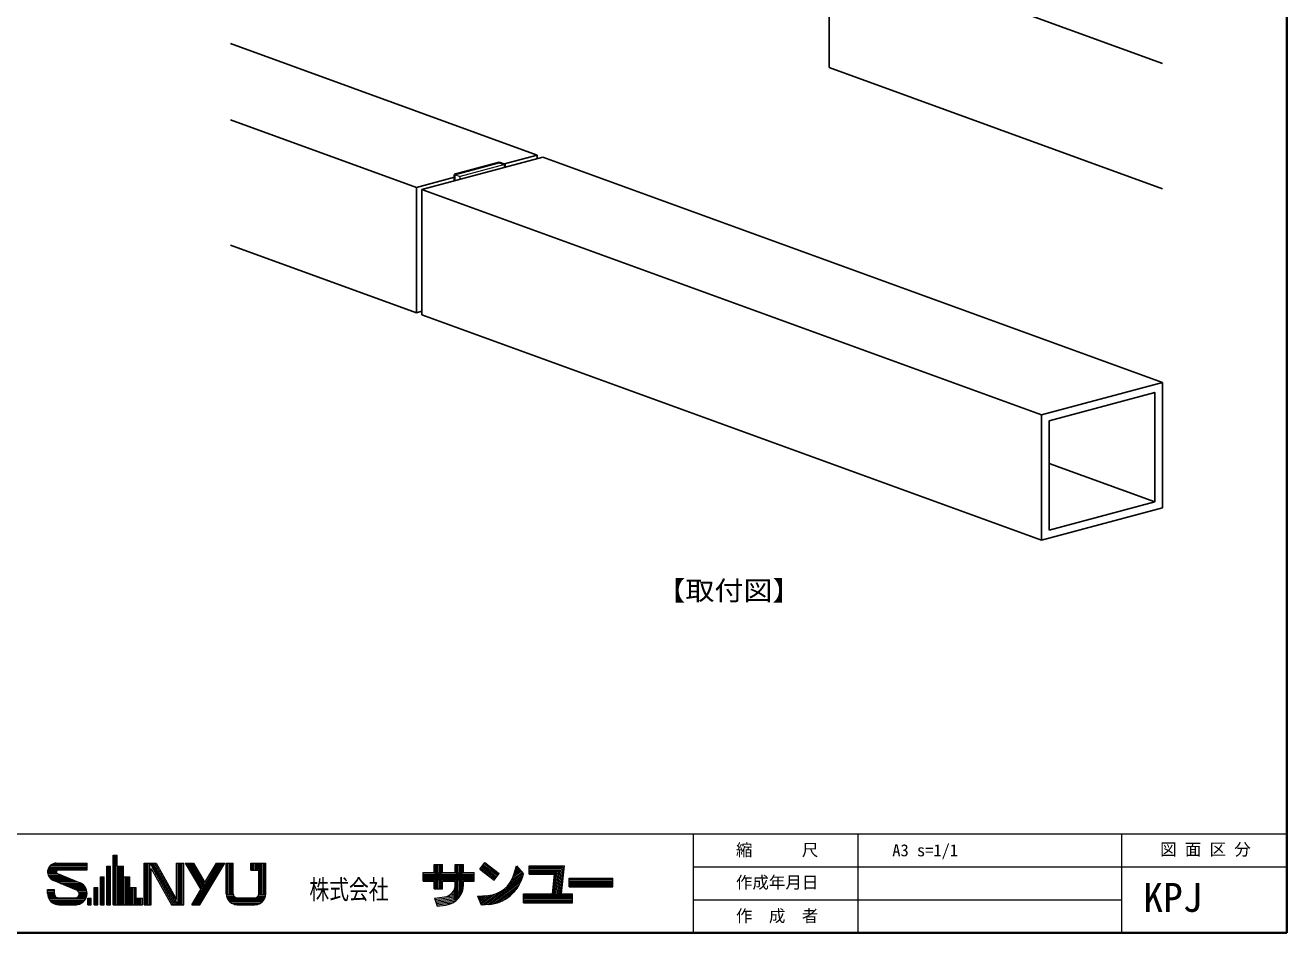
# Model space of a CAD drawing. Units: millimetres on the paper. Extents: x -195 to 195, y -138 to 138.
# Drawn here: x 3.4 to 194.8, y -137.5 to 0.2 of the extents above; entities that cross this region are included whole.
import ezdxf
from ezdxf.enums import TextEntityAlignment as Align

# ---------------------------------------------------------------- set-up
doc = ezdxf.new("R2010")
doc.units = ezdxf.units.MM
for name, color, linetype, lineweight in [('0-0_角ﾊﾟｲﾌﾟジョイント', 7, 'Continuous', 35), ('0-1_寸法', 4, 'Continuous', 18), ('0-2_角ﾊﾟｲﾌﾟ', 6, 'Continuous', 25), ('F-0_図面枠', 4, 'Continuous', 18)]:
    doc.layers.add(name, color=color, linetype=linetype, lineweight=lineweight)
doc.layers.add('F-2_文字1', color=7, linetype='Continuous')
doc.layers.add('F-3_文字2', color=7, linetype='Continuous')
doc.styles.add('ＭＳ ゴシック', font='')
doc.styles.get('ＭＳ ゴシック').set_extended_font_data('MS Gothic')

msp = doc.modelspace()

# ---------------------------------------------------------------- linework, layer by layer
at = {"layer": '0-0_角ﾊﾟｲﾌﾟジョイント'}
for p, q in [((75.269, -20.661), (68.508, -22.472)), ((75.269, -20.661), (76.115, -20.968)), ((76.115, -20.968), (76.115, -21.368)), ((68.508, -23.407), (68.508, -22.472))]:
    msp.add_line(p, q, dxfattribs=at)
at = {"layer": '0-0_角ﾊﾟｲﾌﾟジョイント', "color": 4, "lineweight": 18}
for p in [(76.115, -20.968), (68.508, -22.472), (69.353, -23.18)]:
    msp.add_line(p, (69.353, -22.78), dxfattribs=at)
at = {"layer": '0-2_角ﾊﾟｲﾌﾟ'}
for p, q in [((125.329, 12.784), (125.329, -6.216)), ((175.88, -5.615), (125.329, 12.784)), ((81.065, -19.508), (34.521, -2.567)), ((175.88, -24.615), (125.329, -6.216)), ((62.712, -24.425), (34.521, -14.165)), ((63.558, -24.733), (81.91, -19.816)), ((75.902, -20.891), (81.065, -19.508)), ((81.065, -20.042), (81.065, -19.508)), ((175.88, -54.018), (81.91, -19.816)), ((62.712, -24.425), (68.508, -22.872)), ((62.712, -24.425), (62.712, -43.425)), ((157.527, -58.935), (63.558, -24.733)), ((63.558, -24.733), (63.558, -43.733)), ((62.712, -43.425), (34.521, -33.165)), ((62.712, -43.425), (63.558, -43.199)), ((157.527, -77.935), (63.558, -43.733)), ((157.527, -58.935), (175.88, -54.018)), ((157.527, -58.935), (157.527, -77.935)), ((158.686, -59.825), (158.686, -76.425)), ((174.721, -72.128), (158.686, -66.292)), ((158.686, -76.425), (174.721, -72.128))]:
    msp.add_line(p, q, dxfattribs=at)
for points in [[(157.527, -77.935), (175.88, -73.018), (175.88, -54.018)], [(158.686, -59.825), (174.721, -55.528), (174.721, -72.128)]]:
    msp.add_lwpolyline(points, dxfattribs=at)
at = {"layer": 'F-0_図面枠', "color": 7, "lineweight": 35}
for p, q in [((194.75, -137.5), (194.75, 137.5)), ((194.75, -132.5), (194.75, -132.5))]:
    msp.add_line(p, q, dxfattribs=at)
at = {"layer": 'F-0_図面枠'}
for p, q in [((-194.75, -122.5), (194.75, -122.5)), ((104.75, -137.5), (104.75, -122.5)), ((129.75, -137.5), (129.75, -122.5)), ((169.75, -137.5), (169.75, -122.5)), ((16.726, -125.729), (17.326, -125.729)), ((16.726, -133.256), (16.726, -125.729)), ((16.937, -133.256), (16.937, -125.729)), ((17.148, -133.256), (17.148, -125.729)), ((17.326, -127.394), (17.326, -125.729)), ((6.779, -128.105), (8.137, -128.105)), ((6.824, -127.894), (12.763, -127.894)), ((6.906, -127.683), (12.763, -127.683)), ((7.035, -127.472), (12.763, -127.472)), ((7.23, -127.261), (12.763, -127.261)), ((7.557, -127.05), (12.763, -127.05)), ((8.1, -126.928), (12.763, -126.928)), ((8.358, -127.961), (12.763, -127.961)), ((12.763, -127.961), (12.763, -126.928)), ((15.76, -127.394), (16.305, -127.394)), ((15.76, -133.256), (15.76, -127.394)), ((15.971, -133.256), (15.971, -127.394)), ((16.182, -133.256), (16.182, -127.394)), ((16.305, -133.256), (16.305, -127.394)), ((17.326, -127.394), (18.292, -127.394)), ((17.359, -133.256), (17.359, -127.394)), ((17.57, -133.256), (17.57, -127.394)), ((17.781, -133.256), (17.781, -127.394)), ((17.992, -133.256), (17.992, -127.394)), ((18.203, -133.256), (18.203, -127.394)), ((18.292, -129.015), (18.292, -127.394)), ((21.422, -126.928), (23.254, -126.928)), ((21.422, -133.256), (21.422, -126.928)), ((21.633, -133.256), (21.633, -126.928)), ((21.844, -133.256), (21.844, -126.928)), ((22.055, -133.256), (22.055, -126.928)), ((22.26, -126.904), (25.828, -133.256)), ((22.266, -133.256), (22.266, -126.928)), ((22.488, -133.256), (22.488, -127.741)), ((22.488, -127.741), (25.586, -133.256)), ((22.516, -126.928), (26.069, -133.256)), ((22.758, -126.928), (26.312, -133.256)), ((23, -126.928), (26.468, -133.105)), ((23.254, -126.928), (26.352, -132.444)), ((26.352, -132.444), (26.352, -126.928)), ((26.352, -126.928), (27.418, -126.928)), ((26.574, -133.256), (26.574, -126.928)), ((26.785, -133.256), (26.785, -126.928)), ((26.996, -133.256), (26.996, -126.928)), ((27.207, -133.256), (27.207, -126.928)), ((27.418, -133.256), (27.418, -126.928)), ((27.651, -126.928), (28.89, -126.928)), ((27.651, -126.928), (30.028, -130.934)), ((27.896, -126.928), (30.28, -130.945)), ((28.141, -126.928), (30.403, -130.738)), ((28.387, -126.928), (30.526, -130.532)), ((28.632, -126.928), (30.648, -130.325)), ((28.89, -126.928), (30.648, -129.89)), ((28.908, -133.256), (32.664, -126.928)), ((29.153, -133.256), (32.91, -126.928)), ((29.399, -133.256), (33.155, -126.928)), ((29.644, -133.256), (33.4, -126.928)), ((29.889, -133.256), (33.646, -126.928)), ((30.648, -129.89), (32.406, -126.928)), ((32.406, -126.928), (33.646, -126.928)), ((33.879, -131.591), (33.879, -126.928)), ((33.879, -126.928), (34.945, -126.928)), ((34.09, -131.719), (34.09, -126.928)), ((34.301, -131.719), (34.301, -126.928)), ((34.512, -131.719), (34.512, -126.928)), ((34.723, -131.719), (34.723, -126.928)), ((34.945, -131.591), (34.945, -126.928)), ((37.609, -126.928), (39.874, -126.928)), ((37.609, -127.994), (37.609, -126.928)), ((37.609, -127.994), (38.808, -127.994)), ((37.82, -127.994), (37.82, -126.928)), ((38.031, -127.994), (38.031, -126.928)), ((38.242, -127.994), (38.242, -126.928)), ((38.453, -127.994), (38.453, -126.928)), ((38.664, -127.994), (38.664, -126.928)), ((38.808, -131.591), (38.808, -127.994)), ((38.875, -127.994), (38.875, -126.928)), ((39.03, -131.719), (39.03, -126.928)), ((39.241, -131.719), (39.241, -126.928)), ((39.452, -131.719), (39.452, -126.928)), ((39.663, -131.719), (39.663, -126.928)), ((39.874, -131.591), (39.874, -126.928)), ((65.411, -128.373), (65.411, -127.121)), ((65.411, -127.121), (66.663, -127.121)), ((65.622, -130.845), (65.622, -127.121)), ((65.833, -130.845), (65.833, -127.121)), ((66.043, -130.845), (66.043, -127.121)), ((66.254, -130.845), (66.254, -127.121)), ((66.465, -130.845), (66.465, -127.121)), ((66.663, -128.373), (66.663, -127.121)), ((68.608, -127.121), (69.86, -127.121)), ((68.608, -128.373), (68.608, -127.121)), ((68.819, -132.531), (68.819, -127.121)), ((69.03, -132.324), (69.03, -127.121)), ((69.241, -132.072), (69.241, -127.121)), ((69.452, -131.751), (69.452, -127.121)), ((69.663, -131.301), (69.663, -127.121)), ((69.86, -128.373), (69.86, -127.121)), ((72.359, -127.85), (73.123, -126.857)), ((72.359, -127.85), (74.502, -129.498)), ((72.488, -127.683), (74.63, -129.33)), ((72.617, -127.515), (74.759, -129.163)), ((72.745, -127.348), (74.888, -128.996)), ((72.874, -127.181), (75.016, -128.829)), ((73.003, -127.014), (75.145, -128.662)), ((73.123, -126.857), (75.265, -128.505)), ((77.362, -129.088), (78.608, -128.175)), ((77.487, -128.735), (78.47, -128.014)), ((77.517, -128.636), (77.902, -127.351)), ((77.588, -128.4), (78.333, -127.854)), ((77.688, -128.065), (78.195, -127.693)), ((77.789, -127.729), (78.057, -127.533)), ((77.902, -127.351), (78.952, -128.577)), ((79.838, -128.604), (79.838, -127.351)), ((79.838, -127.351), (85.208, -127.351)), ((79.838, -127.562), (84.973, -127.562)), ((79.838, -127.773), (84.738, -127.773)), ((79.838, -127.984), (84.503, -127.984)), ((79.838, -128.195), (84.268, -128.195)), ((83.888, -131.689), (84.268, -128.195)), ((84.1, -131.689), (84.503, -127.984)), ((84.312, -131.689), (84.738, -127.773)), ((84.524, -131.689), (84.973, -127.562)), ((84.749, -131.57), (85.208, -127.351)), ((104.75, -127.5), (194.75, -127.5)), ((6.768, -128.316), (8.109, -128.316)), ((6.791, -128.527), (8.322, -128.527)), ((6.848, -128.738), (8.83, -128.738)), ((6.946, -128.949), (9.338, -128.949)), ((7.095, -129.16), (9.847, -129.16)), ((7.324, -129.371), (10.355, -129.371)), ((7.601, -129.526), (11.134, -130.991)), ((7.735, -129.582), (10.864, -129.582)), ((8.243, -129.793), (11.372, -129.793)), ((8.275, -128.508), (11.695, -129.926)), ((8.752, -130.003), (11.857, -130.003)), ((14.795, -133.256), (14.795, -129.015)), ((14.795, -129.015), (15.338, -129.015)), ((15.006, -133.256), (15.006, -129.015)), ((15.216, -133.256), (15.216, -129.015)), ((15.338, -133.256), (15.338, -129.015)), ((18.292, -129.015), (19.258, -129.015)), ((18.414, -133.256), (18.414, -129.015)), ((18.625, -133.256), (18.625, -129.015)), ((18.836, -133.256), (18.836, -129.015)), ((19.047, -133.256), (19.047, -129.015)), ((19.258, -130.636), (19.258, -129.015)), ((63.73, -128.373), (65.411, -128.373)), ((63.73, -129.691), (63.73, -128.373)), ((63.73, -128.426), (71.475, -128.426)), ((63.73, -128.637), (71.475, -128.637)), ((63.73, -128.848), (71.475, -128.848)), ((63.73, -129.059), (71.475, -129.059)), ((63.73, -129.27), (71.475, -129.27)), ((63.73, -129.48), (71.475, -129.48)), ((63.73, -129.691), (65.411, -129.691)), ((65.411, -130.845), (65.411, -129.691)), ((66.663, -128.373), (68.608, -128.373)), ((66.663, -129.691), (68.608, -129.691)), ((66.663, -130.845), (66.663, -129.691)), ((68.608, -130.22), (68.608, -129.691)), ((69.86, -128.373), (71.475, -128.373)), ((69.86, -129.691), (71.475, -129.691)), ((69.86, -130.215), (69.86, -129.691)), ((71.475, -129.691), (71.475, -128.373)), ((73.132, -133.235), (78.801, -129.079)), ((73.533, -133.203), (78.687, -129.425)), ((73.939, -133.167), (78.536, -129.797)), ((74.502, -129.498), (75.265, -128.505)), ((76.271, -130.673), (78.902, -128.744)), ((76.895, -129.953), (78.884, -128.496)), ((77.18, -129.484), (78.746, -128.336)), ((78.798, -129.092), (78.952, -128.577)), ((79.838, -128.406), (84.032, -128.406)), ((79.838, -128.604), (83.679, -128.604)), ((83.357, -131.57), (83.679, -128.604)), ((83.463, -131.689), (83.809, -128.512)), ((83.675, -131.689), (84.032, -128.406)), ((85.903, -130.548), (85.903, -129.23)), ((85.903, -129.23), (92.495, -129.23)), ((85.903, -129.388), (92.495, -129.388)), ((85.903, -129.599), (92.495, -129.599)), ((85.903, -129.81), (92.495, -129.81)), ((85.903, -130.021), (92.495, -130.021)), ((92.495, -130.548), (92.495, -129.23)), ((6.768, -130.925), (7.8, -130.925)), ((6.768, -131.524), (6.768, -130.925)), ((6.769, -131.058), (7.801, -131.058)), ((6.769, -131.269), (7.801, -131.269)), ((6.769, -131.48), (7.801, -131.48)), ((6.776, -131.691), (7.814, -131.691)), ((6.809, -131.902), (7.896, -131.902)), ((7.8, -131.558), (7.8, -130.925)), ((9.26, -130.214), (12.162, -130.214)), ((9.769, -130.425), (12.369, -130.425)), ((10.277, -130.636), (12.517, -130.636)), ((10.786, -130.847), (12.625, -130.847)), ((11.27, -131.058), (12.699, -131.058)), ((11.475, -131.269), (12.744, -131.269)), ((11.483, -131.902), (12.721, -131.902)), ((11.554, -131.48), (12.762, -131.48)), ((11.556, -131.691), (12.755, -131.691)), ((13.829, -130.636), (14.373, -130.636)), ((13.829, -133.256), (13.829, -130.636)), ((14.04, -133.256), (14.04, -130.636)), ((14.251, -133.256), (14.251, -130.636)), ((14.373, -133.256), (14.373, -130.636)), ((19.258, -130.636), (20.223, -130.636)), ((19.258, -133.256), (19.258, -130.636)), ((19.469, -133.256), (19.469, -130.636)), ((19.679, -133.256), (19.679, -130.636)), ((19.89, -133.256), (19.89, -130.636)), ((20.101, -133.256), (20.101, -130.636)), ((20.223, -132.257), (20.223, -130.636)), ((28.65, -133.256), (30.028, -130.934)), ((33.879, -131.613), (33.901, -131.613)), ((33.884, -131.719), (34.958, -131.719)), ((33.914, -131.93), (35.049, -131.93)), ((38.703, -131.93), (39.839, -131.93)), ((38.794, -131.719), (39.869, -131.719)), ((65.411, -130.845), (66.663, -130.845)), ((65.531, -132.442), (69.313, -131.971)), ((66.993, -132.047), (69.376, -131.751)), ((67.811, -131.733), (69.35, -131.541)), ((68.101, -131.484), (69.324, -131.332)), ((68.29, -131.248), (69.298, -131.123)), ((68.502, -132.62), (68.502, -130.827)), ((68.608, -132.62), (68.608, -130.223)), ((71.97, -131.966), (73.555, -131.837)), ((71.97, -131.966), (72.53, -133.284)), ((72.064, -132.187), (72.415, -131.93)), ((72.148, -132.387), (72.816, -131.897)), ((72.233, -132.586), (73.217, -131.865)), ((72.318, -132.785), (73.619, -131.832)), ((72.403, -132.985), (74.05, -131.777)), ((72.487, -133.184), (74.584, -131.648)), ((72.73, -133.268), (75.458, -131.269)), ((74.393, -133.096), (78.332, -130.209)), ((74.932, -132.962), (78.042, -130.683)), ((75.664, -132.687), (77.559, -131.298)), ((78.949, -132.954), (78.949, -131.57)), ((78.949, -131.57), (83.357, -131.57)), ((78.949, -131.689), (86.397, -131.689)), ((78.949, -131.9), (86.397, -131.9)), ((84.749, -131.57), (86.397, -131.57)), ((85.903, -130.232), (92.495, -130.232)), ((85.903, -130.443), (92.495, -130.443)), ((85.903, -130.548), (92.495, -130.548)), ((86.397, -132.954), (86.397, -131.57)), ((6.871, -132.113), (8.098, -132.113)), ((6.963, -132.324), (12.568, -132.324)), ((7.093, -132.535), (12.438, -132.535)), ((7.272, -132.746), (12.26, -132.746)), ((7.526, -132.957), (12.005, -132.957)), ((7.952, -133.168), (11.579, -133.168)), ((8.466, -132.224), (11, -132.224)), ((8.5, -133.256), (11.175, -133.256)), ((11.29, -132.113), (12.66, -132.113)), ((12.863, -133.256), (12.863, -132.257)), ((12.863, -132.257), (13.407, -132.257)), ((12.863, -133.256), (13.407, -133.256)), ((13.039, -133.256), (13.039, -132.257)), ((13.25, -133.256), (13.25, -132.257)), ((13.407, -133.256), (13.407, -132.257)), ((13.829, -133.256), (14.373, -133.256)), ((14.795, -133.256), (15.338, -133.256)), ((15.76, -133.256), (16.305, -133.256)), ((16.726, -133.256), (21.189, -133.256)), ((20.223, -132.257), (21.189, -132.257)), ((20.312, -133.256), (20.312, -132.257)), ((20.523, -133.256), (20.523, -132.257)), ((20.734, -133.256), (20.734, -132.257)), ((20.945, -133.256), (20.945, -132.257)), ((21.156, -133.256), (21.156, -132.257)), ((21.189, -133.256), (21.189, -132.257)), ((21.422, -133.256), (22.488, -133.256)), ((25.586, -133.256), (27.418, -133.256)), ((28.65, -133.256), (29.889, -133.256)), ((33.972, -132.141), (35.305, -132.141)), ((34.063, -132.351), (39.69, -132.351)), ((34.192, -132.562), (39.561, -132.562)), ((34.372, -132.773), (39.381, -132.773)), ((34.632, -132.984), (39.121, -132.984)), ((35.097, -133.195), (38.655, -133.195)), ((35.544, -132.191), (38.209, -132.191)), ((35.544, -133.256), (38.209, -133.256)), ((38.448, -132.141), (39.781, -132.141)), ((65.462, -132.238), (66.986, -132.048)), ((65.462, -132.238), (65.872, -133.449)), ((65.6, -132.646), (69.134, -132.206)), ((65.669, -132.85), (68.91, -132.446)), ((65.738, -133.054), (68.617, -132.695)), ((65.807, -133.258), (68.197, -132.96)), ((65.872, -133.449), (67.154, -133.289)), ((72.53, -133.284), (73.846, -133.178)), ((78.949, -132.111), (86.397, -132.111)), ((78.949, -132.322), (86.397, -132.322)), ((78.949, -132.533), (86.397, -132.533)), ((78.949, -132.744), (86.397, -132.744)), ((78.949, -132.954), (86.397, -132.954)), ((104.75, -132.5), (169.75, -132.5))]:
    msp.add_line(p, q, dxfattribs=at)
at = {"layer": 'F-0_図面枠', "color": 7, "lineweight": 35}
msp.add_lwpolyline([(-194.75, 137.5), (-194.75, -137.5), (194.75, -137.5)], dxfattribs=at)
at = {"layer": 'F-0_図面枠'}
for centre, radius, start, end in [((8.118, -128.279), 1.35, 90.76968, 251.60579), ((8.384, -128.245), 0.284, 92.62549, 247.52919), ((11.032, -131.525), 1.731, 269.93188, 67.46921), ((73.281, -127.446), 4.4, 273.5696, 344.30289), ((73.277, -127.442), 5.762, 273.9684, 344.73839), ((8.5, -131.524), 1.732, 179.99979, 270.00009), ((8.466, -131.558), 0.666, 179.99979, 270.00009), ((10.932, -131.592), 0.632, 267.5421, 69.85329), ((35.544, -131.591), 1.665, 179.99979, 270.00009), ((35.544, -131.591), 0.6, 179.99979, 270.00009), ((38.209, -131.591), 0.6, 270.00009, 0), ((38.209, -131.591), 1.665, 270.00009, 0), ((66.757, -130.211), 1.851, 277.12369, 0.28418), ((66.757, -130.211), 3.103, 277.45369, 359.92859)]:
    msp.add_arc(centre, radius, start, end, dxfattribs=at)

# ---------------------------------------------------------------- texts
at = {"layer": '0-1_寸法', "color": 7, "style": 'ＭＳ ゴシック', "width": 1.1}
msp.add_text('【取付図】', height=2.933, dxfattribs=at).set_placement((99.129, -87.935), align=Align.BOTTOM_LEFT)
at = {"layer": 'F-0_図面枠', "color": 7, "style": 'ＭＳ ゴシック', "width": 0.75}
msp.add_text('株式会社', height=2.933, dxfattribs=at).set_placement((46.49, -133.275), align=Align.BOTTOM_LEFT)
at = {"layer": 'F-2_文字1', "style": 'ＭＳ ゴシック'}
for s, p in [('縮\u3000\u3000\u3000尺', (111.193, -126.398)), ('図 面 区 分', (175.538, -126.316)), ('作成年月日', (111.193, -131.325)), ('作\u3000成\u3000者', (111.193, -136.398))]:
    msp.add_text(s, height=1.833, dxfattribs=at).set_placement(p, align=Align.BOTTOM_LEFT)
at = {"layer": 'F-3_文字2', "style": 'ＭＳ ゴシック'}
for s, height, p in [('A3 s=1/1', 1.833, (134.91, -126.451)), ('KPJ', 4.399, (172.982, -135.647))]:
    msp.add_text(s, height=height, dxfattribs=at).set_placement(p, align=Align.BOTTOM_LEFT)

doc.saveas('drawing.dxf')
